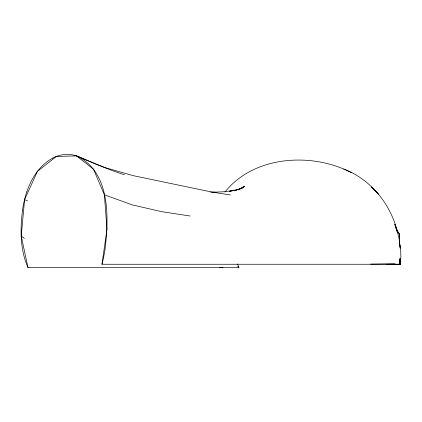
<?xml version="1.0" encoding="UTF-8"?>
<svg xmlns="http://www.w3.org/2000/svg" width="422" height="422" viewBox="0 0 422 422"><rect width="100%" height="100%" fill="white"/><g stroke="black" fill="none" stroke-linecap="round" stroke-linejoin="round"><path stroke-width="0.63" d="M399.344 239.891L399.349 233.915L395.878 228.307M400.578 258.654L400.346 264.251L101.982 264.251L107.009 229.046L104.371 194.822L93.531 169.227L76.451 155.897L56.395 156.462L37.479 171.311L24.603 199.58L21.227 236.141L28.016 267.643L238.931 267.643L237.618 263.966M400.531 258.654L400.072 264.251L400.9 256.84L400.62 249.064L399.46 242.302L400.167 248.115L399.275 239.643L397.266 231.108L394.828 224.462M22.471 210.689C20.124 229.658 20.092 249.882 28.021 267.643M26.992 191.324C31.555 178.052 39.737 165.245 52.302 158.345M224.995 192.031C253.738 155.639 311.974 152.01 351.109 172.551M239.358 189.299L244.744 186.181L238.245 189.752M238.277 189.8L243.415 187.526L235.001 190.491L239.886 189.019L229.278 191.324L234.558 190.438L222.747 191.836L212.641 192.226M212.604 192.274L215.099 192.221L210.631 192.079M386.784 264.283L400.188 264.246L400.125 262.273M399.676 259.641L399.755 264.246L400.188 264.246M223.022 267.643L219.377 267.627M190.127 216.017L161.484 211.638L132.434 204.918L104.371 194.822M230.301 194.927L211.87 192.068L132.851 175.578L104.914 167.576L76.451 155.897M124.448 174.835L112.674 170.746L95.272 163.952L77.643 156.33C72.336 154.23 66.418 153.814 60.852 155.09A152.105 67.689 87.6 0 0 52.296 158.276M77.643 156.33C110.712 173.11 108.765 218.417 104.972 249.808A87.644 39.884 -89.9 0 1 101.982 264.251M24.603 199.58L27.546 200.919M343.65 169.006C370.563 179.208 390.192 203.583 397.266 231.108M21.227 236.141L24.344 238.351M376.946 192.437L371.529 187.057L378.571 194.099M237.655 266.282L238.942 267.643M396.385 230.744L399.349 233.915L399.502 245.53M394.786 224.372L396.654 229.531M399.323 238.578L399.365 239.891M399.434 241.864L399.544 245.156M399.676 258.438L399.755 264.246M22.424 210.641A74.62 33.865 86.4 0 1 26.955 191.266M394.934 263.713A632.05 1.994 -0.1 0 1 370.68 264.088"/></g></svg>
